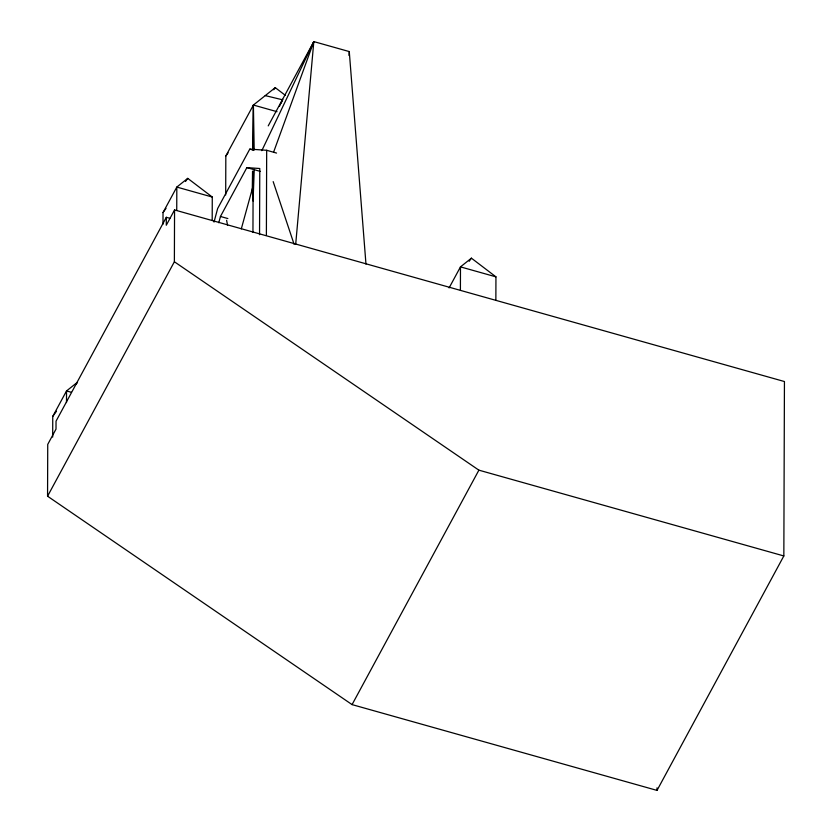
<?xml version="1.0" encoding="UTF-8"?>
<svg xmlns="http://www.w3.org/2000/svg" width="832" height="832" viewBox="0 0 832 832"><rect width="100%" height="100%" fill="white"/><g stroke="black" fill="none" stroke-linecap="round" stroke-linejoin="round"><path stroke-width="1.25" d="M166.317 217.308L166.286 225.233L174.554 209.945L784.441 381.534L783.838 555.953L657.02 790.4L352.071 704.61L47.559 496.205L47.736 444.402L56.004 429.104L56.035 421.179L166.317 217.308L169.863 218.306M52.686 437.091L52.749 416.416L66.539 390.936L77.47 382.242L75.972 384.311M66.498 402.563L66.539 390.936L71.427 392.309M162.989 224.182L163.03 212.545L176.821 187.065L187.741 178.37L212.274 197.038L212.191 220.293M47.559 496.205L174.377 261.758L174.554 209.945M176.738 210.319L176.821 187.065L212.274 197.038M225.69 194.958L225.826 156.01L253.396 105.04L275.257 87.641L285.47 95.43M252.949 232.263L253.167 171.246M253.24 150.478L253.396 105.04L277.035 111.696M259.542 234.707L259.771 168.511L246.875 167.617L220.449 216.476L218.774 222.747M266.386 235.331L266.677 150.29L249.777 149.126L217.641 208.541L214.022 222.092M460.408 290.16L460.481 266.874L471.411 258.17L495.945 276.848L495.862 300.134M657.02 790.4L657.02 787.821M252.543 171.215L252.283 190.684L253.063 201.001L254.249 169.333M252.824 149.157L253.396 105.04L254.186 150.103M348.993 55.442L349.274 51.574L313.82 41.6L268.226 125.882M252.491 188.167L241.301 228.894M295.703 244.161L313.82 41.6L261.82 150.675M281.32 102.96L282.61 99.289L279.448 106.33M273.551 152.266L313.82 41.6M449.093 287.924L460.481 266.874L495.945 276.848M352.071 704.61L478.889 470.163L783.838 555.953M163.03 212.545L166.026 208.406M185.494 181.48L187.741 178.37M225.826 156.01L228.103 152.849M273.728 89.752L275.257 87.641M52.749 416.416L56.493 411.237M469.165 261.279L471.411 258.17M265.242 95.607L282.745 99.84M266.677 150.29L276.546 153.067M249.777 149.126L253.479 150.166M246.875 167.617L260.447 171.434M220.449 216.476L227.854 218.556M174.377 261.758L478.889 470.163M273.177 181.615L294.122 244.338M226.606 220.293L227.594 225.389M349.274 51.574L365.966 264.098"/></g></svg>
